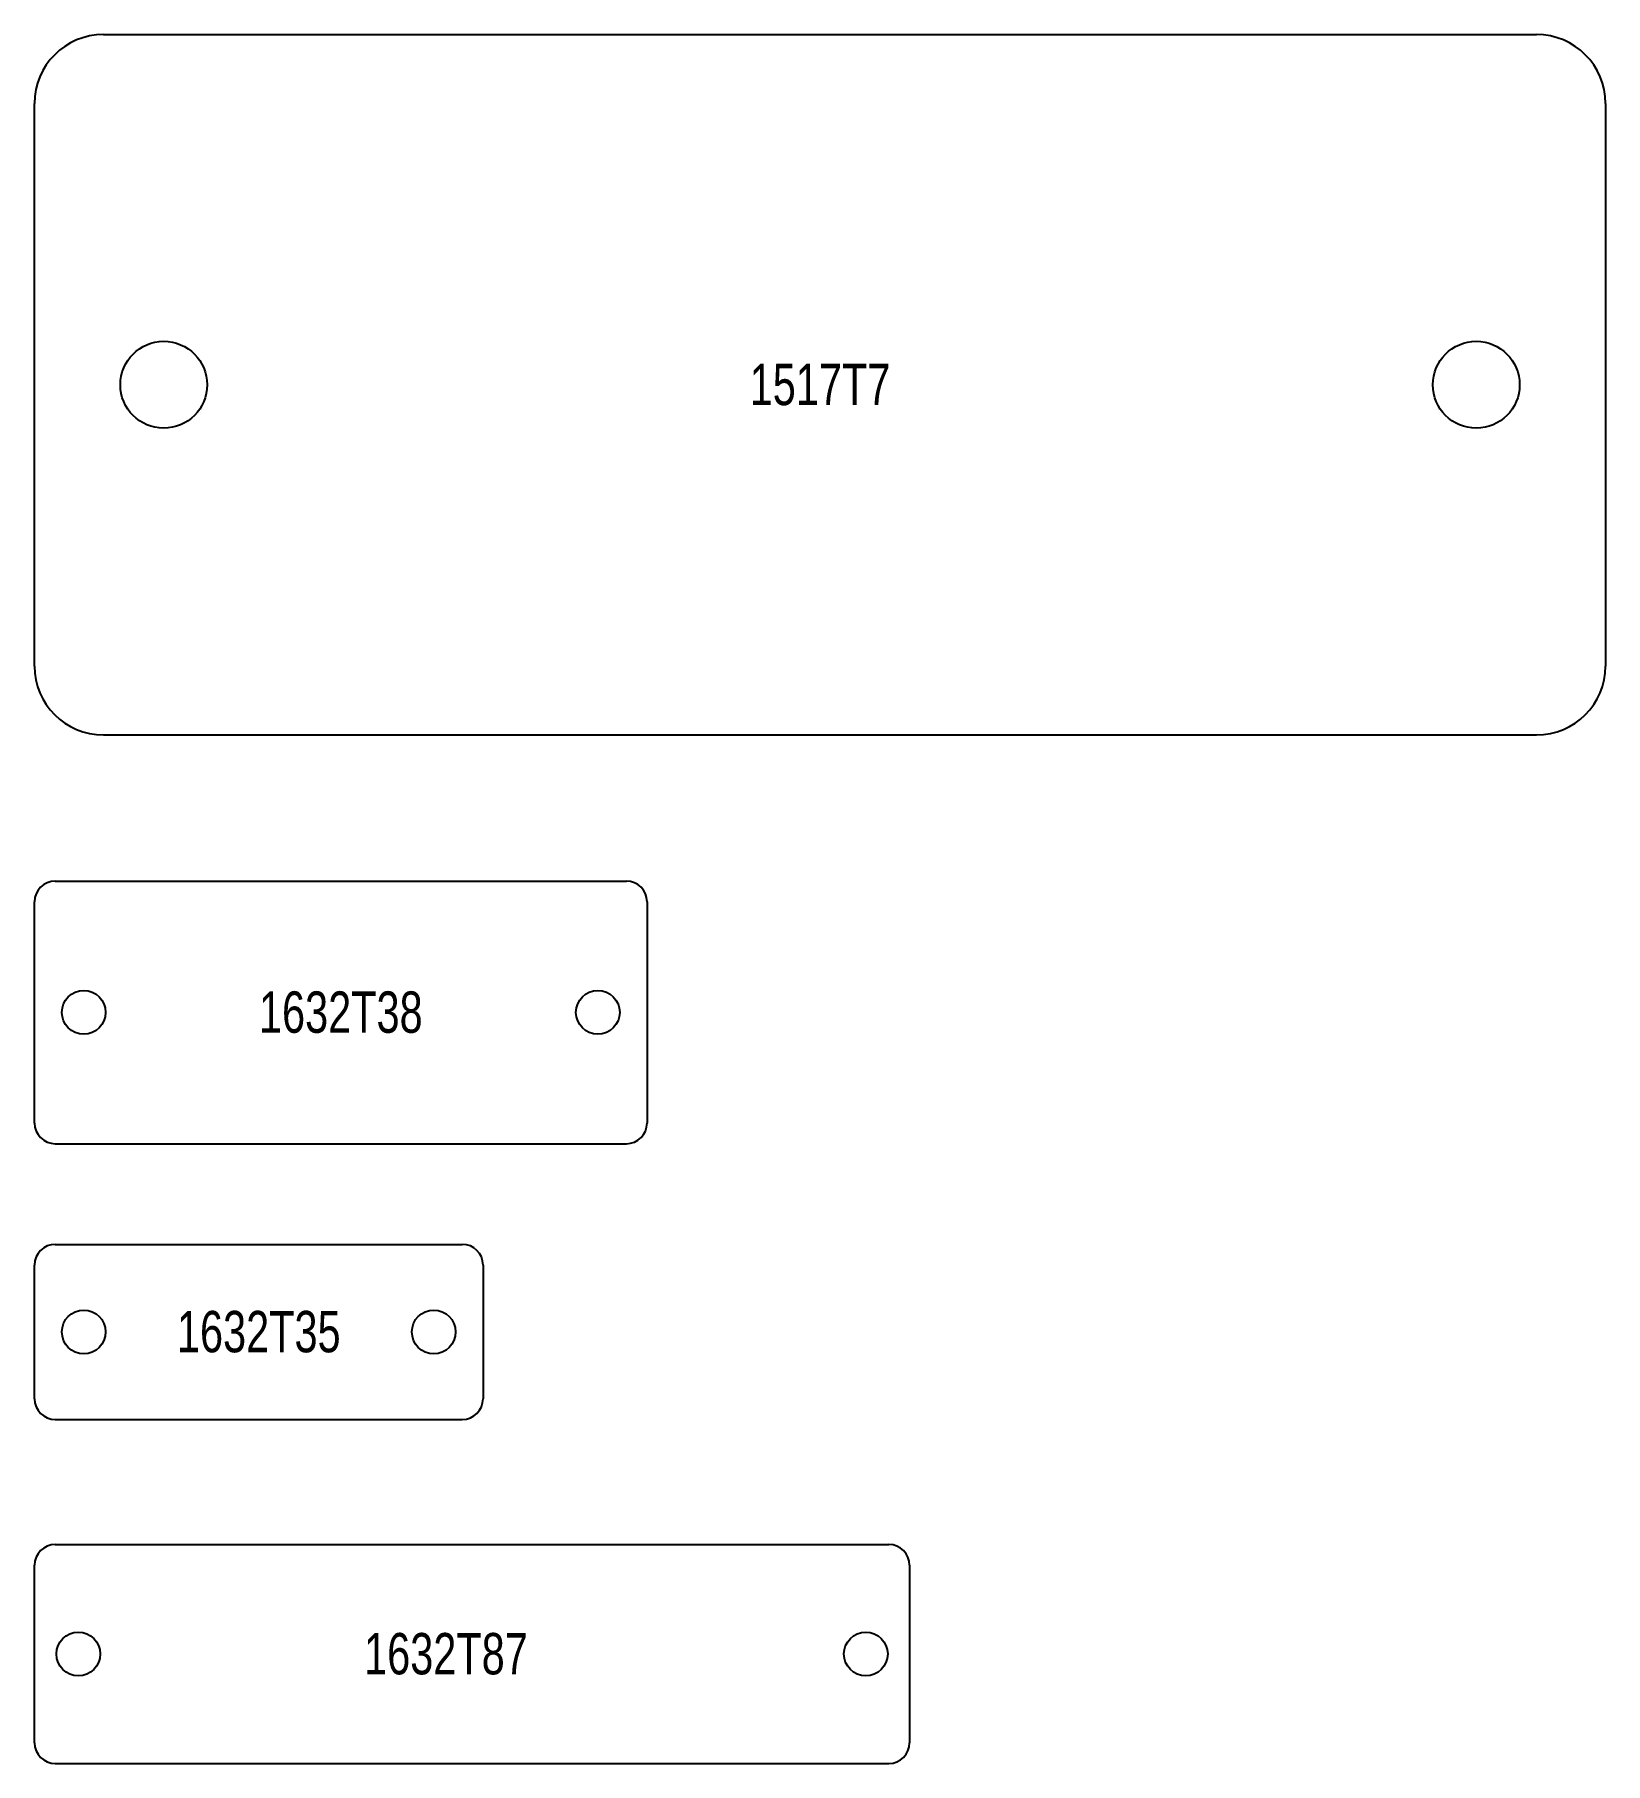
# Model space of a CAD drawing. Header units: millimetres. Extents: x 0 to 114, y 0 to 125.
import ezdxf

# ---------------------------------------------------------------- set-up
doc = ezdxf.new("R2010")
doc.units = ezdxf.units.MM
doc.layers.get('0').update_dxf_attribs({"linetype": 'CONTINUOUS', "lineweight": 25, "true_color": 0x000000})
doc.styles.get("Standard").update_dxf_attribs({"font": 'txt', "width": 0.75})

msp = doc.modelspace()

# ---------------------------------------------------------------- linework, layer by layer
for p, q in [((5, 125.4), (109, 125.4)), ((0, 79.6), (0, 120.4)), ((114, 120.4), (114, 79.6)), ((5, 74.6), (109, 74.6)), ((1.5, 64), (42.95, 64)), ((0, 46.45), (0, 62.5)), ((44.45, 62.5), (44.45, 46.45)), ((1.5, 44.95), (42.95, 44.95)), ((1.5, 37.65), (31.04375, 37.65)), ((0, 26.45), (0, 36.15)), ((32.54375, 36.15), (32.54375, 26.45)), ((1.5, 24.95), (31.04375, 24.95)), ((1.5, 15.875), (62, 15.875)), ((0, 1.5), (0, 14.375)), ((63.5, 14.375), (63.5, 1.5)), ((1.5, 0), (62, 0))]:
    msp.add_line(p, q)
for centre, radius in [((9.375, 100), 3.15), ((104.625, 100), 3.15), ((3.571875, 54.475), 1.5875), ((40.878125, 54.475), 1.5875), ((3.571875, 31.3), 1.5875), ((28.971875, 31.3), 1.5875), ((3.175, 7.9375), 1.5875), ((60.325, 7.9375), 1.5875)]:
    msp.add_circle(centre, radius)
for centre, radius, start, end in [((5, 120.4), 5, 90, 180), ((109, 120.4), 5, 0, 90), ((5, 79.6), 5, 180, 270), ((109, 79.6), 5, 270, 0), ((1.5, 62.5), 1.5, 90, 180), ((42.95, 62.5), 1.5, 0, 90), ((1.5, 46.45), 1.5, 180, 270), ((42.95, 46.45), 1.5, 270, 0), ((1.5, 36.15), 1.5, 90, 180), ((31.04375, 36.15), 1.5, 0, 90), ((1.5, 26.45), 1.5, 180, 270), ((31.04375, 26.45), 1.5, 270, 0), ((1.5, 14.375), 1.5, 90, 180), ((62, 14.375), 1.5, 0, 90), ((1.5, 1.5), 1.5, 180, 270), ((62, 1.5), 1.5, 270, 0)]:
    msp.add_arc(centre, radius, start, end)

# ---------------------------------------------------------------- texts
at = {"char_height": 3, "width": 100, "attachment_point": 5}
for s, insert in [('1517T7', (57, 100)), ('1632T38', (22.225, 54.475)), ('1632T35', (16.2719, 31.3)), ('1632T87', (29.8556, 7.9375))]:
    msp.add_mtext(s, dxfattribs=dict(at, insert=insert))

doc.saveas('drawing.dxf')
